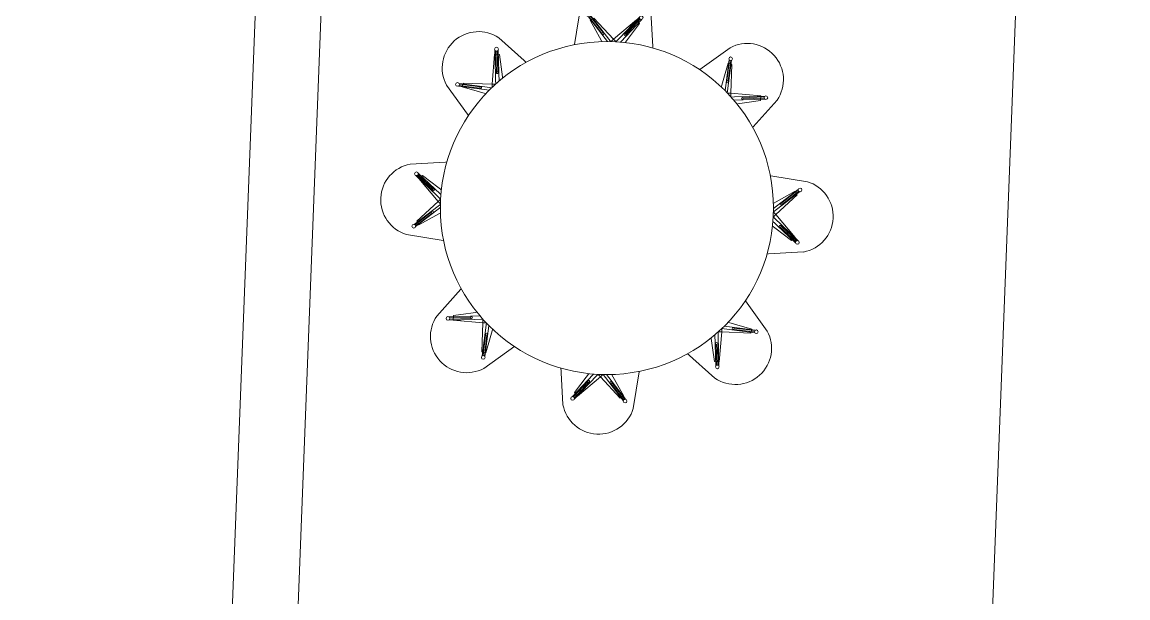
# Model space of a CAD drawing. Header units: millimetres. Extents: x 32078 to 83548, y -4690 to 56252.
# Drawn here: x 77208 to 83183, y 30408 to 33521 of the extents above; entities that cross this region are included whole.
import ezdxf

# ---------------------------------------------------------------- set-up
doc = ezdxf.new("R2010")
doc.units = ezdxf.units.MM
doc.header["$MEASUREMENT"] = 0
doc.layers.add('FNSH-FLOR', color=220, linetype='Continuous', lineweight=0)
doc.layers.add('FURN-FREE', color=1, linetype='Continuous', lineweight=0)

# ---------------------------------------------------------------- blocks, each defined once
blk = doc.blocks.new('DSR_5')
at = {"color": 0, "linetype": 'ByBlock', "lineweight": -2}
for p, q in [((-232, -217.6), (-187.2, 191.8)), ((238, -217.6), (193.2, 191.8)), ((-142.6, 144.7), (121, -162.8)), ((-140.3, 145.4), (-64.4, 59)), ((133.9, 158.6), (-136.7, -157.1)), ((-133, 148.5), (-58.5, 63.7)), ((-131.9, 128.2), (-113.5, 139.7)), ((-42.5, -14.9), (-131.9, 128.2)), ((-131, 152.9), (131, -152.9)), ((146.5, 146.2), (-120.3, -169.1)), ((-113.5, 139.7), (-1.1, 30.9)), ((-1.1, 30.9), (117.2, 142)), ((134.7, 123.3), (44.7, -10.6)), ((133.8, 150.9), (60, 62.7)), ((138.5, 146.5), (65.2, 58.9)), ((117.2, 142), (134.7, 123.3)), ((-42.5, -14.9), (-119.8, -132.1)), ((-96.5, -147.4), (3.2, -56.3)), ((3.2, -56.3), (103.4, -148.9)), ((118.4, -132.6), (44.7, -10.6)), ((-127.3, -153.5), (-52.1, -66.9)), ((-118.4, -160.3), (-43.6, -70.7)), ((120.9, -161.2), (43.1, -69.2)), ((128.1, -153.6), (51.8, -64.2)), ((-119.8, -132.1), (-96.5, -147.4)), ((103.4, -148.9), (118.4, -132.6)), ((-232, -217.6), (238, -217.6))]:
    blk.add_line(p, q, dxfattribs=at)
at = {"color": 0, "linetype": 'ByBlock', "lineweight": -2, "flags": 128}
blk.add_lwpolyline([(-42.5, -14.9), (-1.1, 30.9), (44.7, -10.6), (3.2, -56.3), (-42.5, -14.9)], close=True, dxfattribs=at)
at = {"color": 0, "linetype": 'ByBlock', "lineweight": -2}
for centre, radius in [((-141, 154.8), 10), ((143.1, 155.6), 10), ((-59.2, 58.1), 5), ((61.1, 58.1), 5), ((-47.3, -66.7), 5), ((47.6, -66.7), 5), ((-128, -163.1), 10), ((131, -163.1), 10)]:
    blk.add_circle(centre, radius, dxfattribs=at)
blk.add_arc((3, 145.6), 195.8, 13.66142, 166.33858, dxfattribs=at)
blk = doc.blocks.new('DSR_6')
at = {"color": 0, "linetype": 'ByBlock', "lineweight": -2}
for p, q in [((-232, -217.6), (-187.2, 191.8)), ((238, -217.6), (193.2, 191.8)), ((-142.6, 144.7), (121, -162.8)), ((-140.3, 145.4), (-64.4, 59)), ((133.9, 158.6), (-136.7, -157.1)), ((-133, 148.5), (-58.5, 63.7)), ((-131.9, 128.2), (-113.5, 139.7)), ((-42.5, -14.9), (-131.9, 128.2)), ((-131, 152.9), (131, -152.9)), ((146.5, 146.2), (-120.3, -169.1)), ((-113.5, 139.7), (-1.1, 30.9)), ((-1.1, 30.9), (117.2, 142)), ((134.7, 123.3), (44.7, -10.6)), ((133.8, 150.9), (60, 62.7)), ((138.5, 146.5), (65.2, 58.9)), ((117.2, 142), (134.7, 123.3)), ((-42.5, -14.9), (-119.8, -132.1)), ((-96.5, -147.4), (3.2, -56.3)), ((3.2, -56.3), (103.4, -148.9)), ((118.4, -132.6), (44.7, -10.6)), ((-127.3, -153.5), (-52.1, -66.9)), ((-118.4, -160.3), (-43.6, -70.7)), ((120.9, -161.2), (43.1, -69.2)), ((128.1, -153.6), (51.8, -64.2)), ((-119.8, -132.1), (-96.5, -147.4)), ((103.4, -148.9), (118.4, -132.6)), ((-232, -217.6), (238, -217.6))]:
    blk.add_line(p, q, dxfattribs=at)
at = {"color": 0, "linetype": 'ByBlock', "lineweight": -2, "flags": 128}
blk.add_lwpolyline([(-42.5, -14.9), (-1.1, 30.9), (44.7, -10.6), (3.2, -56.3), (-42.5, -14.9)], close=True, dxfattribs=at)
at = {"color": 0, "linetype": 'ByBlock', "lineweight": -2}
for centre, radius in [((-141, 154.8), 10), ((143.1, 155.6), 10), ((-59.2, 58.1), 5), ((61.1, 58.1), 5), ((-47.3, -66.7), 5), ((47.6, -66.7), 5), ((-128, -163.1), 10), ((131, -163.1), 10)]:
    blk.add_circle(centre, radius, dxfattribs=at)
blk.add_arc((3, 145.6), 195.8, 13.66142, 166.33858, dxfattribs=at)
blk = doc.blocks.new('DSR_7')
at = {"color": 0, "linetype": 'ByBlock', "lineweight": -2}
for p, q in [((-232, -217.6), (-187.2, 191.8)), ((238, -217.6), (193.2, 191.8)), ((-142.6, 144.7), (121, -162.8)), ((-140.3, 145.4), (-64.4, 59)), ((133.9, 158.6), (-136.7, -157.1)), ((-133, 148.5), (-58.5, 63.7)), ((-131.9, 128.2), (-113.5, 139.7)), ((-42.5, -14.9), (-131.9, 128.2)), ((-131, 152.9), (131, -152.9)), ((146.5, 146.2), (-120.3, -169.1)), ((-113.5, 139.7), (-1.1, 30.9)), ((-1.1, 30.9), (117.2, 142)), ((134.7, 123.3), (44.7, -10.6)), ((133.8, 150.9), (60, 62.7)), ((138.5, 146.5), (65.2, 58.9)), ((117.2, 142), (134.7, 123.3)), ((-42.5, -14.9), (-119.8, -132.1)), ((-96.5, -147.4), (3.2, -56.3)), ((3.2, -56.3), (103.4, -148.9)), ((118.4, -132.6), (44.7, -10.6)), ((-127.3, -153.5), (-52.1, -66.9)), ((-118.4, -160.3), (-43.6, -70.7)), ((120.9, -161.2), (43.1, -69.2)), ((128.1, -153.6), (51.8, -64.2)), ((-119.8, -132.1), (-96.5, -147.4)), ((103.4, -148.9), (118.4, -132.6)), ((-232, -217.6), (238, -217.6))]:
    blk.add_line(p, q, dxfattribs=at)
at = {"color": 0, "linetype": 'ByBlock', "lineweight": -2, "flags": 128}
blk.add_lwpolyline([(-42.5, -14.9), (-1.1, 30.9), (44.7, -10.6), (3.2, -56.3), (-42.5, -14.9)], close=True, dxfattribs=at)
at = {"color": 0, "linetype": 'ByBlock', "lineweight": -2}
for centre, radius in [((-141, 154.8), 10), ((143.1, 155.6), 10), ((-59.2, 58.1), 5), ((61.1, 58.1), 5), ((-47.3, -66.7), 5), ((47.6, -66.7), 5), ((-128, -163.1), 10), ((131, -163.1), 10)]:
    blk.add_circle(centre, radius, dxfattribs=at)
blk.add_arc((3, 145.6), 195.8, 13.66142, 166.33858, dxfattribs=at)
blk = doc.blocks.new('DSR_8')
at = {"color": 0, "linetype": 'ByBlock', "lineweight": -2}
for p, q in [((-232, -217.6), (-187.2, 191.8)), ((238, -217.6), (193.2, 191.8)), ((-142.6, 144.7), (121, -162.8)), ((-140.3, 145.4), (-64.4, 59)), ((133.9, 158.6), (-136.7, -157.1)), ((-133, 148.5), (-58.5, 63.7)), ((-131.9, 128.2), (-113.5, 139.7)), ((-42.5, -14.9), (-131.9, 128.2)), ((-131, 152.9), (131, -152.9)), ((146.5, 146.2), (-120.3, -169.1)), ((-113.5, 139.7), (-1.1, 30.9)), ((-1.1, 30.9), (117.2, 142)), ((134.7, 123.3), (44.7, -10.6)), ((133.8, 150.9), (60, 62.7)), ((138.5, 146.5), (65.2, 58.9)), ((117.2, 142), (134.7, 123.3)), ((-42.5, -14.9), (-119.8, -132.1)), ((-96.5, -147.4), (3.2, -56.3)), ((3.2, -56.3), (103.4, -148.9)), ((118.4, -132.6), (44.7, -10.6)), ((-127.3, -153.5), (-52.1, -66.9)), ((-118.4, -160.3), (-43.6, -70.7)), ((120.9, -161.2), (43.1, -69.2)), ((128.1, -153.6), (51.8, -64.2)), ((-119.8, -132.1), (-96.5, -147.4)), ((103.4, -148.9), (118.4, -132.6)), ((-232, -217.6), (238, -217.6))]:
    blk.add_line(p, q, dxfattribs=at)
at = {"color": 0, "linetype": 'ByBlock', "lineweight": -2, "flags": 128}
blk.add_lwpolyline([(-42.5, -14.9), (-1.1, 30.9), (44.7, -10.6), (3.2, -56.3), (-42.5, -14.9)], close=True, dxfattribs=at)
at = {"color": 0, "linetype": 'ByBlock', "lineweight": -2}
for centre, radius in [((-141, 154.8), 10), ((143.1, 155.6), 10), ((-59.2, 58.1), 5), ((61.1, 58.1), 5), ((-47.3, -66.7), 5), ((47.6, -66.7), 5), ((-128, -163.1), 10), ((131, -163.1), 10)]:
    blk.add_circle(centre, radius, dxfattribs=at)
blk.add_arc((3, 145.6), 195.8, 13.66142, 166.33858, dxfattribs=at)
blk = doc.blocks.new('DSR_9')
at = {"color": 0, "linetype": 'ByBlock', "lineweight": -2}
for p, q in [((-232, -217.6), (-187.2, 191.8)), ((238, -217.6), (193.2, 191.8)), ((-142.6, 144.7), (121, -162.8)), ((-140.3, 145.4), (-64.4, 59)), ((133.9, 158.6), (-136.7, -157.1)), ((-133, 148.5), (-58.5, 63.7)), ((-131.9, 128.2), (-113.5, 139.7)), ((-42.5, -14.9), (-131.9, 128.2)), ((-131, 152.9), (131, -152.9)), ((146.5, 146.2), (-120.3, -169.1)), ((-113.5, 139.7), (-1.1, 30.9)), ((-1.1, 30.9), (117.2, 142)), ((134.7, 123.3), (44.7, -10.6)), ((133.8, 150.9), (60, 62.7)), ((138.5, 146.5), (65.2, 58.9)), ((117.2, 142), (134.7, 123.3)), ((-42.5, -14.9), (-119.8, -132.1)), ((-96.5, -147.4), (3.2, -56.3)), ((3.2, -56.3), (103.4, -148.9)), ((118.4, -132.6), (44.7, -10.6)), ((-127.3, -153.5), (-52.1, -66.9)), ((-118.4, -160.3), (-43.6, -70.7)), ((120.9, -161.2), (43.1, -69.2)), ((128.1, -153.6), (51.8, -64.2)), ((-119.8, -132.1), (-96.5, -147.4)), ((103.4, -148.9), (118.4, -132.6)), ((-232, -217.6), (238, -217.6))]:
    blk.add_line(p, q, dxfattribs=at)
at = {"color": 0, "linetype": 'ByBlock', "lineweight": -2, "flags": 128}
blk.add_lwpolyline([(-42.5, -14.9), (-1.1, 30.9), (44.7, -10.6), (3.2, -56.3), (-42.5, -14.9)], close=True, dxfattribs=at)
at = {"color": 0, "linetype": 'ByBlock', "lineweight": -2}
for centre, radius in [((-141, 154.8), 10), ((143.1, 155.6), 10), ((-59.2, 58.1), 5), ((61.1, 58.1), 5), ((-47.3, -66.7), 5), ((47.6, -66.7), 5), ((-128, -163.1), 10), ((131, -163.1), 10)]:
    blk.add_circle(centre, radius, dxfattribs=at)
blk.add_arc((3, 145.6), 195.8, 13.66142, 166.33858, dxfattribs=at)
blk = doc.blocks.new('DSR_10')
at = {"color": 0, "linetype": 'ByBlock', "lineweight": -2}
for p, q in [((-232, -217.6), (-187.2, 191.8)), ((238, -217.6), (193.2, 191.8)), ((-142.6, 144.7), (121, -162.8)), ((-140.3, 145.4), (-64.4, 59)), ((133.9, 158.6), (-136.7, -157.1)), ((-133, 148.5), (-58.5, 63.7)), ((-131.9, 128.2), (-113.5, 139.7)), ((-42.5, -14.9), (-131.9, 128.2)), ((-131, 152.9), (131, -152.9)), ((146.5, 146.2), (-120.3, -169.1)), ((-113.5, 139.7), (-1.1, 30.9)), ((-1.1, 30.9), (117.2, 142)), ((134.7, 123.3), (44.7, -10.6)), ((133.8, 150.9), (60, 62.7)), ((138.5, 146.5), (65.2, 58.9)), ((117.2, 142), (134.7, 123.3)), ((-42.5, -14.9), (-119.8, -132.1)), ((-96.5, -147.4), (3.2, -56.3)), ((3.2, -56.3), (103.4, -148.9)), ((118.4, -132.6), (44.7, -10.6)), ((-127.3, -153.5), (-52.1, -66.9)), ((-118.4, -160.3), (-43.6, -70.7)), ((120.9, -161.2), (43.1, -69.2)), ((128.1, -153.6), (51.8, -64.2)), ((-119.8, -132.1), (-96.5, -147.4)), ((103.4, -148.9), (118.4, -132.6)), ((-232, -217.6), (238, -217.6))]:
    blk.add_line(p, q, dxfattribs=at)
at = {"color": 0, "linetype": 'ByBlock', "lineweight": -2, "flags": 128}
blk.add_lwpolyline([(-42.5, -14.9), (-1.1, 30.9), (44.7, -10.6), (3.2, -56.3), (-42.5, -14.9)], close=True, dxfattribs=at)
at = {"color": 0, "linetype": 'ByBlock', "lineweight": -2}
for centre, radius in [((-141, 154.8), 10), ((143.1, 155.6), 10), ((-59.2, 58.1), 5), ((61.1, 58.1), 5), ((-47.3, -66.7), 5), ((47.6, -66.7), 5), ((-128, -163.1), 10), ((131, -163.1), 10)]:
    blk.add_circle(centre, radius, dxfattribs=at)
blk.add_arc((3, 145.6), 195.8, 13.66142, 166.33858, dxfattribs=at)
blk = doc.blocks.new('DSR_11')
at = {"color": 0, "linetype": 'ByBlock', "lineweight": -2}
for p, q in [((-232, -217.6), (-187.2, 191.8)), ((238, -217.6), (193.2, 191.8)), ((-142.6, 144.7), (121, -162.8)), ((-140.3, 145.4), (-64.4, 59)), ((133.9, 158.6), (-136.7, -157.1)), ((-133, 148.5), (-58.5, 63.7)), ((-131.9, 128.2), (-113.5, 139.7)), ((-42.5, -14.9), (-131.9, 128.2)), ((-131, 152.9), (131, -152.9)), ((146.5, 146.2), (-120.3, -169.1)), ((-113.5, 139.7), (-1.1, 30.9)), ((-1.1, 30.9), (117.2, 142)), ((134.7, 123.3), (44.7, -10.6)), ((133.8, 150.9), (60, 62.7)), ((138.5, 146.5), (65.2, 58.9)), ((117.2, 142), (134.7, 123.3)), ((-42.5, -14.9), (-119.8, -132.1)), ((-96.5, -147.4), (3.2, -56.3)), ((3.2, -56.3), (103.4, -148.9)), ((118.4, -132.6), (44.7, -10.6)), ((-127.3, -153.5), (-52.1, -66.9)), ((-118.4, -160.3), (-43.6, -70.7)), ((120.9, -161.2), (43.1, -69.2)), ((128.1, -153.6), (51.8, -64.2)), ((-119.8, -132.1), (-96.5, -147.4)), ((103.4, -148.9), (118.4, -132.6)), ((-232, -217.6), (238, -217.6))]:
    blk.add_line(p, q, dxfattribs=at)
at = {"color": 0, "linetype": 'ByBlock', "lineweight": -2, "flags": 128}
blk.add_lwpolyline([(-42.5, -14.9), (-1.1, 30.9), (44.7, -10.6), (3.2, -56.3), (-42.5, -14.9)], close=True, dxfattribs=at)
at = {"color": 0, "linetype": 'ByBlock', "lineweight": -2}
for centre, radius in [((-141, 154.8), 10), ((143.1, 155.6), 10), ((-59.2, 58.1), 5), ((61.1, 58.1), 5), ((-47.3, -66.7), 5), ((47.6, -66.7), 5), ((-128, -163.1), 10), ((131, -163.1), 10)]:
    blk.add_circle(centre, radius, dxfattribs=at)
blk.add_arc((3, 145.6), 195.8, 13.66142, 166.33858, dxfattribs=at)
blk = doc.blocks.new('DSR_12')
at = {"color": 0, "linetype": 'ByBlock', "lineweight": -2}
for p, q in [((-232, -217.6), (-187.2, 191.8)), ((238, -217.6), (193.2, 191.8)), ((-142.6, 144.7), (121, -162.8)), ((-140.3, 145.4), (-64.4, 59)), ((133.9, 158.6), (-136.7, -157.1)), ((-133, 148.5), (-58.5, 63.7)), ((-131.9, 128.2), (-113.5, 139.7)), ((-42.5, -14.9), (-131.9, 128.2)), ((-131, 152.9), (131, -152.9)), ((146.5, 146.2), (-120.3, -169.1)), ((-113.5, 139.7), (-1.1, 30.9)), ((-1.1, 30.9), (117.2, 142)), ((134.7, 123.3), (44.7, -10.6)), ((133.8, 150.9), (60, 62.7)), ((138.5, 146.5), (65.2, 58.9)), ((117.2, 142), (134.7, 123.3)), ((-42.5, -14.9), (-119.8, -132.1)), ((-96.5, -147.4), (3.2, -56.3)), ((3.2, -56.3), (103.4, -148.9)), ((118.4, -132.6), (44.7, -10.6)), ((-127.3, -153.5), (-52.1, -66.9)), ((-118.4, -160.3), (-43.6, -70.7)), ((120.9, -161.2), (43.1, -69.2)), ((128.1, -153.6), (51.8, -64.2)), ((-119.8, -132.1), (-96.5, -147.4)), ((103.4, -148.9), (118.4, -132.6)), ((-232, -217.6), (238, -217.6))]:
    blk.add_line(p, q, dxfattribs=at)
at = {"color": 0, "linetype": 'ByBlock', "lineweight": -2, "flags": 128}
blk.add_lwpolyline([(-42.5, -14.9), (-1.1, 30.9), (44.7, -10.6), (3.2, -56.3), (-42.5, -14.9)], close=True, dxfattribs=at)
at = {"color": 0, "linetype": 'ByBlock', "lineweight": -2}
for centre, radius in [((-141, 154.8), 10), ((143.1, 155.6), 10), ((-59.2, 58.1), 5), ((61.1, 58.1), 5), ((-47.3, -66.7), 5), ((47.6, -66.7), 5), ((-128, -163.1), 10), ((131, -163.1), 10)]:
    blk.add_circle(centre, radius, dxfattribs=at)
blk.add_arc((3, 145.6), 195.8, 13.66142, 166.33858, dxfattribs=at)

msp = doc.modelspace()

# ---------------------------------------------------------------- linework, layer by layer
at = {"layer": 'FNSH-FLOR', "flags": 128}
for points in [[(79429.1, 49249.6), (77562.7, 955.6), (77208, 969.3), (79074.4, 49263.3), (79429.1, 49249.6)], [(79429.1, 49249.6), (77562.7, 955.6), (80790, 830.9), (80783.9, 671.5), (81303.7, 651.4), (83182.6, 49264.1), (82662.6, 49284.2), (82656.4, 49124.8), (79429.1, 49249.6)]]:
    msp.add_lwpolyline(points, close=True, dxfattribs=at)

# ---------------------------------------------------------------- block references
at = {"layer": 'FURN-FREE'}
for name, p, rotation in [('DSR_11', (80402.2, 33396.8), 356.9539070708475), ('DSR_12', (79768.8, 33162.9), 41.95390707084754), ('DSR_10', (81015.4, 33114.4), 311.9539070708475), ('DSR_5', (79486.4, 32549.7), 86.95390707084756), ('DSR_9', (81249.3, 32481), 266.9539070708475), ('DSR_6', (79720.3, 31916.4), 131.9539070708475), ('DSR_8', (80966.8, 31867.8), 221.9539070708476), ('DSR_7', (80333.5, 31633.9), 176.9539070708476)]:
    msp.add_blockref(name, p, dxfattribs=dict(at, rotation=rotation))

# ---------------------------------------------------------------- next in the draw order: wipeouts: each hides what was drawn before it
msp.add_wipeout([(80402.6, 33414.7), (80346, 33415.1), (80289.6, 33412), (80233.4, 33405.3), (80177.8, 33395.1), (80123, 33381.4), (80069.1, 33364.3), (80016.3, 33343.9), (79965, 33320.2), (79915.3, 33293.3), (79867.3, 33263.4), (79821.3, 33230.5), (79777.5, 33194.7), (79736, 33156.3), (79697, 33115.4), (79660.7, 33072.1), (79627.1, 33026.6), (79596.5, 32979.1), (79568.9, 32929.7), (79544.4, 32878.8), (79523.2, 32826.3), (79505.4, 32772.7), (79490.9, 32718), (79479.9, 32662.6), (79472.4, 32606.5), (79468.5, 32550.1), (79468.1, 32493.6), (79471.2, 32437.1), (79477.9, 32381), (79488.1, 32325.4), (79501.8, 32270.5), (79518.8, 32216.6), (79539.3, 32163.9), (79563, 32112.6), (79589.9, 32062.8), (79619.8, 32014.9), (79652.7, 31968.9), (79688.4, 31925.1), (79726.8, 31883.6), (79767.8, 31844.6), (79811.1, 31808.2), (79856.6, 31774.7), (79904.1, 31744), (79953.5, 31716.4), (80004.4, 31692), (80056.9, 31670.8), (80110.5, 31652.9), (80165.2, 31638.5), (80220.6, 31627.5), (80276.7, 31620), (80333.1, 31616), (80389.6, 31615.6), (80446.1, 31618.8), (80502.2, 31625.5), (80557.8, 31635.7), (80612.7, 31649.3), (80666.6, 31666.4), (80719.3, 31686.8), (80770.6, 31710.5), (80820.4, 31737.4), (80868.3, 31767.4), (80914.3, 31800.3), (80958.1, 31836), (80999.6, 31874.4), (81038.6, 31915.3), (81075, 31958.6), (81108.5, 32004.1), (81139.2, 32051.7), (81166.8, 32101), (81191.2, 32152), (81212.4, 32204.4), (81230.2, 32258.1), (81244.7, 32312.7), (81255.7, 32368.2), (81263.2, 32424.2), (81267.1, 32480.6), (81267.6, 32537.2), (81264.4, 32593.6), (81257.7, 32649.8), (81247.5, 32705.4), (81233.9, 32760.2), (81216.8, 32814.1), (81196.4, 32866.8), (81172.6, 32918.2), (81145.8, 32967.9), (81115.8, 33015.9), (81082.9, 33061.9), (81047.2, 33105.7), (81008.8, 33147.2), (80967.8, 33186.2), (80924.5, 33222.5), (80879, 33256.1), (80831.5, 33286.7), (80782.2, 33314.3), (80731.2, 33338.8), (80678.8, 33359.9), (80625.1, 33377.8), (80570.5, 33392.3), (80515, 33403.3)]).dxf.layer = 'FURN-FREE'

# ---------------------------------------------------------------- next in the draw order: linework, layer by layer
msp.add_circle((80367.8, 32515.4), 900, dxfattribs=at)

doc.saveas('drawing.dxf')
